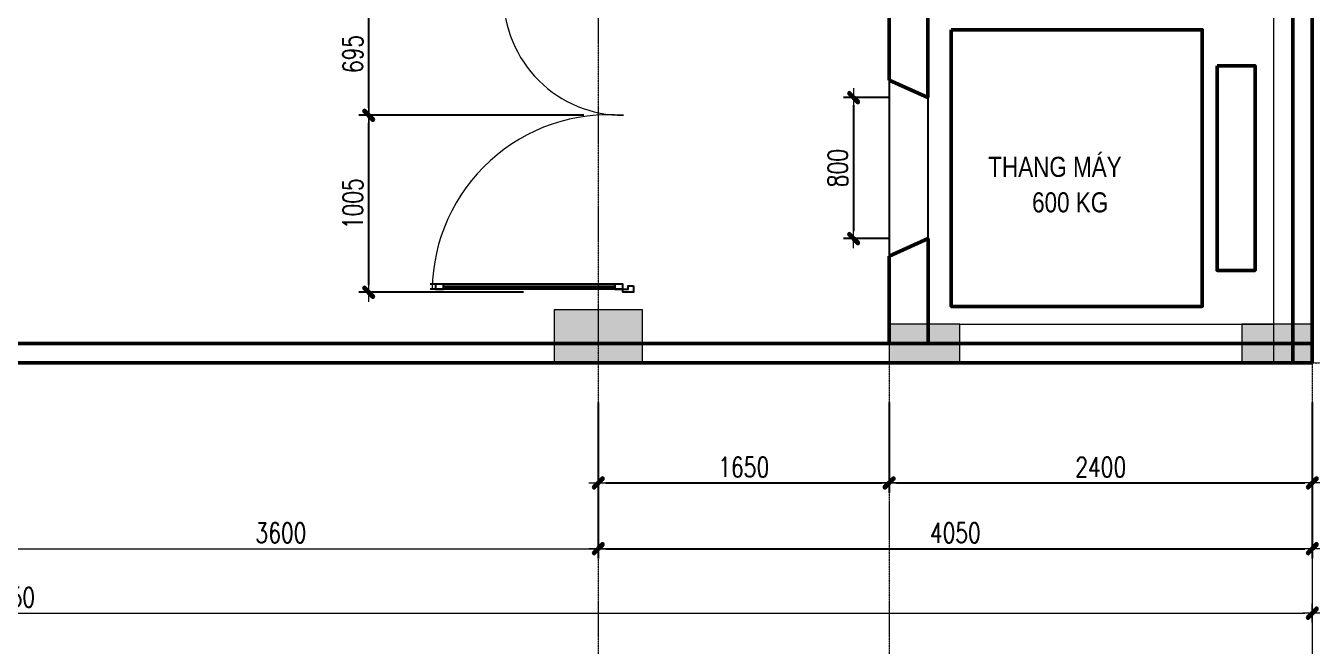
# Model space of a CAD drawing. Extents: x -165145 to 691808, y -202842 to 311040.
# Drawn here: x 27952 to 35249, y 57904 to 61426 of the extents above; entities that cross this region are included whole.
import ezdxf

# ---------------------------------------------------------------- set-up
doc = ezdxf.new("R2010")
doc.units = 0
doc.header["$LTSCALE"] = 10
doc.header["$MEASUREMENT"] = 0
for name, pattern in [('HIDDEN', [2.3807, 1.587, -0.7937]), ('ketcau-1', [2, 1, 1]), ('TIM', [26.01, 10, -3, 0.01, -3, 10])]:
    doc.linetypes.add(name, pattern=pattern)
doc.layers.get('0').update_dxf_attribs({"linetype": 'CONTINUOUS'})
doc.layers.get('Defpoints').update_dxf_attribs({"color": 5, "linetype": 'CONTINUOUS'})
for name, color, linetype, lineweight in [('ARROWS', 1, 'CONTINUOUS', 0), ('DIM', 8, 'CONTINUOUS', 13), ('GE_KC_HATCH', 250, 'CONTINUOUS', 20), ('GE_KC_NETKHUAT', 9, 'HIDDEN', 20), ('GE_KC_NETTHAY', 2, 'CONTINUOUS', 20), ('netchia', 2, 'CONTINUOUS', 20), ('TEXT', 4, 'CONTINUOUS', 20), ('THAY', 147, 'CONTINUOUS', 25), ('TRUC', 251, 'TIM', 5), ('wall', 7, 'CONTINUOUS', 50)]:
    doc.layers.add(name, color=color, linetype=linetype, lineweight=lineweight)
doc.styles.add('ROMANS', font='romans', dxfattribs={"width": 0.75, "bigfont": 'vns'})
doc.styles.add('VNCC-Arial', font='arial.ttf', dxfattribs={"width": 0.8})
doc.dimstyles.new('fit0.75', dxfattribs={"dimscale": 0.5625, "dimtxt": 200, "dimasz": 75, "dimexe": 100, "dimexo": 400, "dimgap": 0.03, "dimtad": 0, "dimdec": 0, "dimdsep": 46, "dimtxsty": 'ROMANS', "dimblk": 'alex', "dimcen": 150, "dimclrd": 8, "dimclre": 8, "dimclrt": 7, "dimaunit": 1, "dimadec": 0, "dimazin": 0, "dimtfac": 0.072, "dimtdec": 0, "dimtix": 1, "dimtmove": 2, "dimatfit": 3, "dimldrblk": 'a-01', "dimfxl": 100, "dimtvp": 0.8, "dimtolj": 1, "dimarcsym": 0})

# ---------------------------------------------------------------- blocks, each defined once
blk = doc.blocks.new('alex')
at = {"layer": 'ARROWS'}
h = blk.add_hatch(color=1, dxfattribs=at)
edge = h.paths.add_edge_path()
edge.add_line((0.4, 0.74), (-0.74, -0.4))
edge.add_ellipse((-0.57, -0.57), major_axis=(0.17, 0.17), ratio=1, start_angle=90, end_angle=270)
edge.add_line((-0.4, -0.74), (0.74, 0.4))
edge.add_ellipse((0.57, 0.57), major_axis=(0.17, 0.17), ratio=1, start_angle=270, end_angle=450)
blk.add_lwpolyline([(0.4, 0.74), (-0.74, -0.4, 1), (-0.4, -0.74), (0.74, 0.4, 1)], format="xyb", close=True, dxfattribs=at)
at = {"layer": 'netchia', "color": 2}
for p, q in [((1.27, 0), (-1.27, 0)), ((0, -1.27), (0, 1.27))]:
    blk.add_line(p, q, dxfattribs=at)
blk = doc.blocks.new('*D1997')
at = {"layer": 'Defpoints', "color": 0, "ltscale": 0.05, "transparency": 16777216}
for p in [(29897.2, 60917.8), (31336.4, 60917.8), (30999.5, 59912.8)]:
    blk.add_point(p, dxfattribs=at)
at = {"layer": 'DIM', "color": 8, "lineweight": -2, "ltscale": 0.05, "transparency": 16777216}
for p, q in [((31111.4, 60917.8), (29840.9, 60917.8)), ((29897.2, 59955), (29897.2, 60875.6)), ((30774.5, 59912.8), (29840.9, 59912.8))]:
    blk.add_line(p, q, dxfattribs=at)
at = {"layer": 'DIM', "color": 8, "lineweight": -2, "ltscale": 0.05, "transparency": 16777216, "xscale": 42.1875, "yscale": 42.1875, "zscale": 42.1875}
for p, rotation in [((29897.2, 60917.8), 90), ((29897.2, 59912.8), 270)]:
    blk.add_blockref('alex', p, dxfattribs=dict(at, rotation=rotation))
at = {"layer": 'DIM', "color": 7, "ltscale": 0.05, "transparency": 16777216, "insert": (29807.2, 60415.3), "char_height": 112.5, "attachment_point": 5, "rotation": 90, "style": 'ROMANS'}
blk.add_mtext('\\A1;1005', dxfattribs=at)
blk = doc.blocks.new('a-01')
at = {"layer": 'ARROWS'}
blk.add_hatch(color=256, dxfattribs=at).paths.add_polyline_path([(-1.8, 0.49), (-1.8, -0.49), (0, 0)])
at = {"layer": 'netchia'}
blk.add_lwpolyline([(-1.8, 0.49), (-1.8, -0.49), (0, 0), (0, 0)], close=True, dxfattribs=at)
blk = doc.blocks.new('*D1998')
at = {"layer": 'Defpoints', "color": 0, "ltscale": 0.05, "transparency": 16777216}
for p in [(29897.2, 61612.8), (31339.5, 61612.8), (31342.7, 60917.8)]:
    blk.add_point(p, dxfattribs=at)
at = {"layer": 'DIM', "color": 8, "lineweight": -2, "ltscale": 0.05, "transparency": 16777216}
for p, q in [((31114.5, 61612.8), (29840.9, 61612.8)), ((29897.2, 60960), (29897.2, 61570.6)), ((31117.7, 60917.8), (29840.9, 60917.8))]:
    blk.add_line(p, q, dxfattribs=at)
at = {"layer": 'DIM', "color": 8, "lineweight": -2, "ltscale": 0.05, "transparency": 16777216, "xscale": 42.1875, "yscale": 42.1875, "zscale": 42.1875}
for p, rotation in [((29897.2, 61612.8), 90), ((29897.2, 60917.8), 270)]:
    blk.add_blockref('alex', p, dxfattribs=dict(at, rotation=rotation))
at = {"layer": 'DIM', "color": 7, "ltscale": 0.05, "transparency": 16777216, "insert": (29807.2, 61265.3), "char_height": 112.5, "attachment_point": 5, "rotation": 90, "style": 'ROMANS'}
blk.add_mtext('\\A1;695', dxfattribs=at)
blk = doc.blocks.new('*D2019')
at = {"layer": 'Defpoints', "color": 0, "ltscale": 0.05, "transparency": 16777216}
for p in [(33069.5, 61017.8), (32647.6, 60217.8), (33069.5, 60217.8)]:
    blk.add_point(p, dxfattribs=at)
at = {"layer": 'DIM', "color": 8, "lineweight": -2, "ltscale": 0.05, "transparency": 16777216}
for p, q in [((32844.5, 61017.8), (32591.3, 61017.8)), ((32647.6, 60975.6), (32647.6, 60260)), ((32844.5, 60217.8), (32591.3, 60217.8))]:
    blk.add_line(p, q, dxfattribs=at)
at = {"layer": 'DIM', "color": 8, "lineweight": -2, "ltscale": 0.05, "transparency": 16777216, "xscale": 42.1875, "yscale": 42.1875, "zscale": 42.1875}
for p, rotation in [((32647.6, 61017.8), 90), ((32647.6, 60217.8), 270)]:
    blk.add_blockref('alex', p, dxfattribs=dict(at, rotation=rotation))
at = {"layer": 'DIM', "color": 7, "ltscale": 0.05, "transparency": 16777216, "insert": (32557.6, 60617.8), "char_height": 112.5, "attachment_point": 5, "rotation": 90, "style": 'ROMANS'}
blk.add_mtext('\\A1;800', dxfattribs=at)
blk = doc.blocks.new('*D2026')
at = {"layer": 'Defpoints', "color": 0, "transparency": 16777216}
for p in [(31199.5, 59512.8), (32849.5, 59512.8), (32849.5, 58830.9)]:
    blk.add_point(p, dxfattribs=at)
at = {"layer": 'DIM', "color": 8, "lineweight": -2, "transparency": 16777216}
for p, q in [((31199.5, 59287.8), (31199.5, 58774.6)), ((32849.5, 59287.8), (32849.5, 58774.6)), ((31241.7, 58830.9), (32807.3, 58830.9))]:
    blk.add_line(p, q, dxfattribs=at)
at = {"layer": 'DIM', "color": 8, "lineweight": -2, "transparency": 16777216, "xscale": 42.1875, "yscale": 42.1875, "zscale": 42.1875, "rotation": 180}
blk.add_blockref('alex', (31199.5, 58830.9), dxfattribs=at)
at = {"layer": 'DIM', "color": 8, "lineweight": -2, "transparency": 16777216, "xscale": 42.1875, "yscale": 42.1875, "zscale": 42.1875}
blk.add_blockref('alex', (32849.5, 58830.9), dxfattribs=at)
at = {"layer": 'DIM', "color": 7, "transparency": 16777216, "insert": (32024.5, 58920.9), "char_height": 112.5, "attachment_point": 5, "style": 'ROMANS'}
blk.add_mtext('\\A1;1650', dxfattribs=at)
blk = doc.blocks.new('*D2027')
at = {"layer": 'Defpoints', "color": 0, "transparency": 16777216}
for p in [(32849.5, 59512.8), (35249.5, 59512.8), (35249.5, 58830.9)]:
    blk.add_point(p, dxfattribs=at)
at = {"layer": 'DIM', "color": 8, "lineweight": -2, "transparency": 16777216}
for p, q in [((32849.5, 59287.8), (32849.5, 58774.6)), ((35249.5, 59287.8), (35249.5, 58774.6)), ((32891.7, 58830.9), (35207.3, 58830.9))]:
    blk.add_line(p, q, dxfattribs=at)
at = {"layer": 'DIM', "color": 8, "lineweight": -2, "transparency": 16777216, "xscale": 42.1875, "yscale": 42.1875, "zscale": 42.1875, "rotation": 180}
blk.add_blockref('alex', (32849.5, 58830.9), dxfattribs=at)
at = {"layer": 'DIM', "color": 8, "lineweight": -2, "transparency": 16777216, "xscale": 42.1875, "yscale": 42.1875, "zscale": 42.1875}
blk.add_blockref('alex', (35249.5, 58830.9), dxfattribs=at)
at = {"layer": 'DIM', "color": 7, "transparency": 16777216, "insert": (34049.5, 58920.9), "char_height": 112.5, "attachment_point": 5, "style": 'ROMANS'}
blk.add_mtext('\\A1;2400', dxfattribs=at)
blk = doc.blocks.new('*D2028')
at = {"layer": 'Defpoints', "color": 0, "transparency": 16777216}
for p in [(31199.5, 59512.8), (35249.5, 59512.8), (35249.5, 58457.4)]:
    blk.add_point(p, dxfattribs=at)
at = {"layer": 'DIM', "color": 8, "lineweight": -2, "transparency": 16777216}
for p, q in [((31199.5, 59287.8), (31199.5, 58401.1)), ((35249.5, 59287.8), (35249.5, 58401.1)), ((31241.7, 58457.4), (35207.3, 58457.4))]:
    blk.add_line(p, q, dxfattribs=at)
at = {"layer": 'DIM', "color": 8, "lineweight": -2, "transparency": 16777216, "xscale": 42.1875, "yscale": 42.1875, "zscale": 42.1875, "rotation": 180}
blk.add_blockref('alex', (31199.5, 58457.4), dxfattribs=at)
at = {"layer": 'DIM', "color": 8, "lineweight": -2, "transparency": 16777216, "xscale": 42.1875, "yscale": 42.1875, "zscale": 42.1875}
blk.add_blockref('alex', (35249.5, 58457.4), dxfattribs=at)
at = {"layer": 'DIM', "color": 7, "transparency": 16777216, "insert": (33224.5, 58547.4), "char_height": 112.5, "attachment_point": 5, "style": 'ROMANS'}
blk.add_mtext('\\A1;4050', dxfattribs=at)
blk = doc.blocks.new('MBDVC-T1')
at = {"layer": 'GE_KC_HATCH', "linetype": 'ketcau-1'}
for points in [[(11050, 300), (10550, 300), (10550, 0), (11050, 0)], [(12850, 220), (12450, 220), (12450, 0), (12850, 0)], [(14850, 220), (14450, 220), (14450, 0), (14850, 0)]]:
    blk.add_hatch(color=1, dxfattribs=at).paths.add_polyline_path(points)
at = {"layer": 'GE_KC_NETTHAY', "linetype": 'Continuous'}
for points in [[(11050, 300), (10550, 300), (10550, 0), (11050, 0)], [(12850, 220), (12450, 220), (12450, 0), (12850, 0)], [(14850, 220), (14450, 220), (14450, 0), (14850, 0)]]:
    blk.add_lwpolyline(points, close=True, dxfattribs=at)
blk = doc.blocks.new('*D1828')
at = {"layer": 'Defpoints', "color": 0, "transparency": 16777216}
for p in [(570432.6, -8596.5), (587932.6, -8596.5), (587932.6, -10139.5)]:
    blk.add_point(p, dxfattribs=at)
at = {"layer": 'DIM', "color": 8, "lineweight": -2, "transparency": 16777216}
for p, q in [((570432.6, -8821.5), (570432.6, -10195.7)), ((587932.6, -8821.5), (587932.6, -10195.7)), ((570474.8, -10139.5), (587890.4, -10139.5))]:
    blk.add_line(p, q, dxfattribs=at)
at = {"layer": 'DIM', "color": 8, "lineweight": -2, "transparency": 16777216, "xscale": 42.1875, "yscale": 42.1875, "zscale": 42.1875, "rotation": 180}
blk.add_blockref('alex', (570432.6, -10139.5), dxfattribs=at)
at = {"layer": 'DIM', "color": 8, "lineweight": -2, "transparency": 16777216, "xscale": 42.1875, "yscale": 42.1875, "zscale": 42.1875}
blk.add_blockref('alex', (587932.6, -10139.5), dxfattribs=at)
at = {"layer": 'DIM', "color": 7, "transparency": 16777216, "insert": (577482.6, -10049.5), "char_height": 112.5, "attachment_point": 5, "style": 'ROMANS'}
blk.add_mtext('\\A1;17500', dxfattribs=at)
blk = doc.blocks.new('*D1830')
at = {"layer": 'Defpoints', "color": 0, "transparency": 16777216}
for p in [(573082.6, -8596.5), (587932.6, -8596.5), (587932.6, -9766.4)]:
    blk.add_point(p, dxfattribs=at)
at = {"layer": 'DIM', "color": 8, "lineweight": -2, "transparency": 16777216}
for p, q in [((573082.6, -8821.5), (573082.6, -9822.6)), ((587932.6, -8821.5), (587932.6, -9822.6)), ((573124.8, -9766.4), (587890.4, -9766.4))]:
    blk.add_line(p, q, dxfattribs=at)
at = {"layer": 'DIM', "color": 8, "lineweight": -2, "transparency": 16777216, "xscale": 42.1875, "yscale": 42.1875, "zscale": 42.1875, "rotation": 180}
blk.add_blockref('alex', (573082.6, -9766.4), dxfattribs=at)
at = {"layer": 'DIM', "color": 8, "lineweight": -2, "transparency": 16777216, "xscale": 42.1875, "yscale": 42.1875, "zscale": 42.1875}
blk.add_blockref('alex', (587932.6, -9766.4), dxfattribs=at)
at = {"layer": 'DIM', "color": 7, "transparency": 16777216, "insert": (580507.6, -9676.4), "char_height": 112.5, "attachment_point": 5, "style": 'ROMANS'}
blk.add_mtext('\\A1;14850', dxfattribs=at)
blk = doc.blocks.new('*D1831')
at = {"layer": 'Defpoints', "color": 0, "transparency": 16777216}
for p in [(583882.6, -8596.5), (587932.6, -8596.5), (587932.6, -9400.5)]:
    blk.add_point(p, dxfattribs=at)
at = {"layer": 'DIM', "color": 8, "lineweight": -2, "transparency": 16777216}
for p, q in [((583882.6, -8821.5), (583882.6, -9456.7)), ((587932.6, -8821.5), (587932.6, -9456.7)), ((583924.8, -9400.5), (587890.4, -9400.5))]:
    blk.add_line(p, q, dxfattribs=at)
at = {"layer": 'DIM', "color": 8, "lineweight": -2, "transparency": 16777216, "xscale": 42.1875, "yscale": 42.1875, "zscale": 42.1875, "rotation": 180}
blk.add_blockref('alex', (583882.6, -9400.5), dxfattribs=at)
at = {"layer": 'DIM', "color": 8, "lineweight": -2, "transparency": 16777216, "xscale": 42.1875, "yscale": 42.1875, "zscale": 42.1875}
blk.add_blockref('alex', (587932.6, -9400.5), dxfattribs=at)
at = {"layer": 'DIM', "color": 7, "transparency": 16777216, "insert": (585907.6, -9310.5), "char_height": 112.5, "attachment_point": 5, "style": 'ROMANS'}
blk.add_mtext('\\A1;4050', dxfattribs=at)
blk = doc.blocks.new('*D1842')
at = {"layer": 'Defpoints', "color": 0, "transparency": 16777216}
for p in [(580282.6, -8596.5), (583882.6, -8596.5), (583882.6, -9400.5)]:
    blk.add_point(p, dxfattribs=at)
at = {"layer": 'DIM', "color": 8, "lineweight": -2, "transparency": 16777216}
for p, q in [((580282.6, -8821.5), (580282.6, -9456.7)), ((583882.6, -8821.5), (583882.6, -9456.7)), ((580324.8, -9400.5), (583840.4, -9400.5))]:
    blk.add_line(p, q, dxfattribs=at)
at = {"layer": 'DIM', "color": 8, "lineweight": -2, "transparency": 16777216, "xscale": 42.1875, "yscale": 42.1875, "zscale": 42.1875, "rotation": 180}
blk.add_blockref('alex', (580282.6, -9400.5), dxfattribs=at)
at = {"layer": 'DIM', "color": 8, "lineweight": -2, "transparency": 16777216, "xscale": 42.1875, "yscale": 42.1875, "zscale": 42.1875}
blk.add_blockref('alex', (583882.6, -9400.5), dxfattribs=at)
at = {"layer": 'DIM', "color": 7, "transparency": 16777216, "insert": (582082.6, -9310.5), "char_height": 112.5, "attachment_point": 5, "style": 'ROMANS'}
blk.add_mtext('\\A1;3600', dxfattribs=at)
blk = doc.blocks.new('lt - kt')
at = {"layer": 'TRUC', "ltscale": 0.05}
for p, q in [((-4050, 8582.3), (-4050, -1850.2)), ((-2400, 8582.3), (-2400, -1850.2)), ((0, 8582.3), (0, -1850.2)), ((-19778.4, 0), (2195.9, 0))]:
    blk.add_line(p, q, dxfattribs=at)
at = {"layer": 'DIM'}
dim = blk.add_linear_dim(base=(0, -1794.4), p1=(-17500, -251.4), p2=(0, -251.4), dimstyle='fit0.75', dxfattribs=at)
dim.commit()
dim.dimension.update_dxf_attribs({"geometry": '*D1828', "text_midpoint": (-10450, -1704.4), "dimtype": 128, "insert": (-587932.6, 8345.1)})
for base, p1, p2, picture, middle in [((0, -1421.3), (-14850, -251.4), (0, -251.4), '*D1830', (-7425, -1331.3)), ((-4050, -1055.4), (-7650, -251.4), (-4050, -251.4), '*D1842', (-5850, -965.4)), ((0, -1055.4), (-4050, -251.4), (0, -251.4), '*D1831', (-2025, -965.4))]:
    dim = blk.add_linear_dim(base=base, p1=p1, p2=p2, dimstyle='fit0.75', dxfattribs=at)
    dim.commit()
    dim.dimension.update_dxf_attribs({"geometry": picture, "text_midpoint": middle, "insert": (-587932.6, 8345.1)})

msp = doc.modelspace()

# ---------------------------------------------------------------- linework, layer by layer
for p, q in [((31339.48053, 59959.66406), (30245.43726, 59959.66406)), ((31339.48053, 59930.76958), (30245.43726, 59930.76958))]:
    msp.add_line(p, q)
for points in [[(30321.66842, 59930.76958), (30321.66842, 59959.66406), (30275.43726, 59959.66406), (30275.43726, 59930.76958)], [(30321.66842, 59948.10627), (31293.24936, 59948.10627), (31293.24936, 59942.32737), (30321.66842, 59942.32737)], [(31339.48053, 59930.76958), (31339.48053, 59959.66406), (31293.24936, 59959.66406), (31293.24936, 59930.76958)], [(31399.48053, 59948.76958), (31399.48053, 59912.76958), (31339.48053, 59912.76958), (31339.48053, 59930.76958), (31369.48053, 59930.76958), (31369.48053, 59948.76958)]]:
    msp.add_lwpolyline(points, close=True)
at = {"layer": 'DIM', "ltscale": 0.05}
msp.add_line((35029.48053, 61612.76899), (35029.48053, 59512.77864), dxfattribs=at)
at = {"layer": 'DIM'}
msp.add_line((33249.48053, 59732.76958), (35029.48053, 59732.77875), dxfattribs=at)
at = {"layer": 'DIM', "ltscale": 0.05}
for centre, radius, start, end in [((31339.54368, 61594.76721), 677.00749, 180, 270.26952378), ((31262.11564, 59916.25165), 1004.74451, 85.40530995, 179.172082526)]:
    msp.add_arc(centre, radius, start, end, dxfattribs=at)
at = {"layer": 'THAY', "ltscale": 0.05}
for p, q in [((32849.48053, 61117.76958), (32849.48053, 60117.76958)), ((33069.48053, 61017.76958), (33069.48053, 60217.76958))]:
    msp.add_line(p, q, dxfattribs=at)
at = {"layer": 'wall', "ltscale": 0.05}
for p, q in [((35139.48053, 66512.76817), (35139.48053, 59512.77864)), ((35249.48053, 66512.76817), (35249.48053, 59512.77028)), ((32849.48053, 61117.76958), (32849.48053, 61722.76958)), ((33069.48053, 61017.76958), (33069.48053, 61722.76958)), ((32849.48053, 61117.76958), (33069.48053, 61017.76958)), ((32850.07778, 60117.76958), (33070.07778, 60217.76958)), ((33070.07778, 59622.76958), (33070.07778, 60217.76958)), ((32850.07778, 59622.76958), (32850.07778, 60117.76958)), ((35249.48053, 59622.76713), (20399.48053, 59622.77727)), ((35249.48053, 59512.77028), (20399.48053, 59512.77781))]:
    msp.add_line(p, q, dxfattribs=at)
for points in [[(33201.59881, 61402.76958), (34625.40495, 61402.76958), (34625.40495, 59832.76958), (33201.59881, 59832.76958)], [(34709.35615, 61198.34823), (34924.90495, 61198.34823), (34924.90495, 60037.19094), (34709.35615, 60037.19094)]]:
    msp.add_lwpolyline(points, close=True, dxfattribs=at)

# ---------------------------------------------------------------- block references
at = {"layer": 'GE_KC_NETKHUAT'}
msp.add_blockref('MBDVC-T1', (20399.48053, 59512.77028), dxfattribs=at)
at = {"layer": 'TEXT'}
msp.add_blockref('lt - kt', (35249.48053, 59512.77028), dxfattribs=at)

# ---------------------------------------------------------------- texts
at = {"layer": 'TEXT', "style": 'VNCC-Arial', "width": 0.8}
for s, p in [('THANG MÁY', (33411.6798, 60568.07991)), ('600 KG', (33660.3392, 60366.51652))]:
    msp.add_text(s, height=113.90625, dxfattribs=at).set_placement(p)

# ---------------------------------------------------------------- dimensions: what is measured, and where the dimension line sits
at = {"layer": 'DIM', "ltscale": 0.05}
for base, p1, p2, picture, middle in [((29897.17511, 61612.76721), (31342.72837, 60917.76721), (31339.54368, 61612.76721), '*D1998', (29807.17511, 61265.26721)), ((32647.56393, 60217.76958), (33069.48053, 61017.76958), (33069.48053, 60217.76958), '*D2019', (32557.56393, 60617.76958)), ((29897.17511, 60917.76721), (30999.48053, 59912.76958), (31336.359, 60917.76721), '*D1997', (29807.17511, 60415.2684))]:
    dim = msp.add_linear_dim(base=base, p1=p1, p2=p2, angle=90, dimstyle='fit0.75', dxfattribs=at)
    dim.commit()
    dim.dimension.update_dxf_attribs({"geometry": picture, "text_midpoint": middle})
at = {"layer": 'DIM'}
for base, p1, p2, picture, middle in [((32849.48053, 58830.85487), (31199.48053, 59512.76913), (32849.48053, 59512.76913), '*D2026', (32024.48053, 58920.85487)), ((35249.48053, 58457.35487), (31199.48053, 59512.76913), (35249.48053, 59512.76913), '*D2028', (33224.48053, 58547.35487)), ((35249.48053, 58830.85487), (32849.48053, 59512.76958), (35249.48053, 59512.76958), '*D2027', (34049.48053, 58920.85487))]:
    dim = msp.add_linear_dim(base=base, p1=p1, p2=p2, dimstyle='fit0.75', dxfattribs=at)
    dim.commit()
    dim.dimension.update_dxf_attribs({"geometry": picture, "text_midpoint": middle})

doc.saveas('drawing.dxf')
